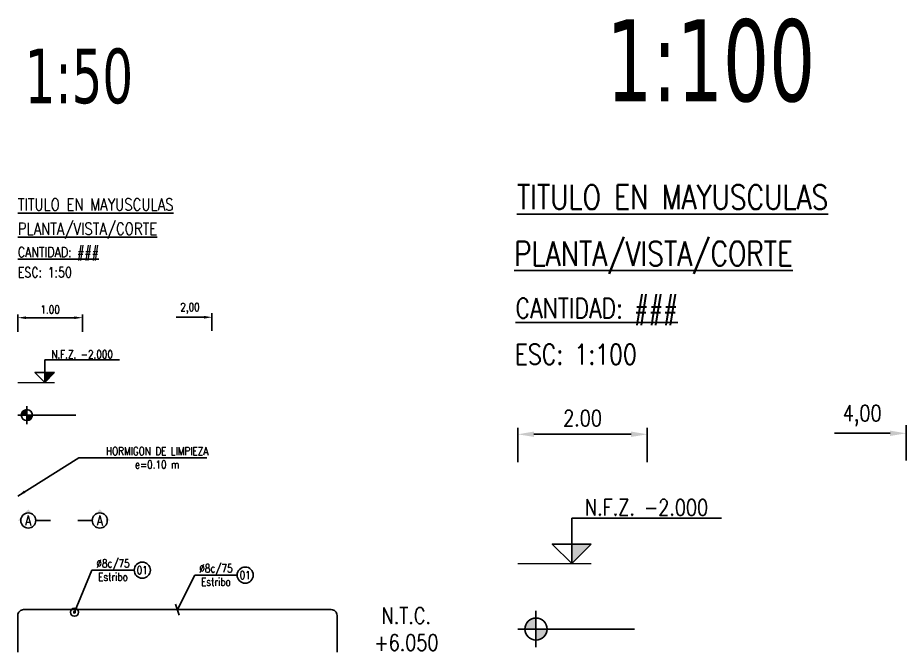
# Model space of a CAD drawing. Header units: millimetres. Extents: x -725228 to 10849, y -8846583 to 5995.
# Drawn here: x -847.53 to -833.81, y 919.75 to 929.54 of the extents above; entities that cross this region are included whole.
import ezdxf

# ---------------------------------------------------------------- set-up
doc = ezdxf.new("R2010")
doc.units = ezdxf.units.MM
doc.header["$PDMODE"] = 35
doc.header["$PDSIZE"] = 1
doc.layers.add('00-SIMB', color=1, linetype='Continuous', lineweight=0)
for name, color, linetype in [('CI-Armaduras', 4, 'Continuous'), ('CI-Posiciones', 3, 'Continuous'), ('GE-Cotas', 1, 'Continuous'), ('GE-Simbologia', 2, 'Continuous'), ('GE-Textos', 3, 'Continuous'), ('GE-Titulos', 4, 'Continuous'), ('ZZ-Rotulo-Textos', 7, 'Continuous')]:
    doc.layers.add(name, color=color, linetype=linetype)
doc.styles.add('Romans', font='romans.shx', dxfattribs={"width": 0.8})
doc.styles.add('Romans PF', font='romans.shx', dxfattribs={"width": 0.8})
doc.styles.add('Tahoma', font='tahoma.ttf', dxfattribs={"width": 0.75})
doc.dimstyles.new('1-25', dxfattribs={"dimscale": 25, "dimtxt": 2.5, "dimasz": 2.5, "dimexe": 1.25, "dimexo": 1.25, "dimgap": 1.25, "dimtad": 1, "dimdec": 0, "dimzin": 12, "dimtxsty": 'Romans PF', "dimcen": 0, "dimclrd": 2, "dimclre": 2, "dimclrt": 3, "dimadec": 0, "dimazin": 3, "dimtfac": 1, "dimtdec": 0, "dimtmove": 0, "dimatfit": 3, "dimfxl": 1, "dimlwd": -1, "dimlwe": -1, "dimarcsym": 0})
doc.dimstyles.new('COTAS GENERAL', dxfattribs={"dimscale": 0.1, "dimtxt": 2.5, "dimasz": 2.5, "dimexe": 1, "dimexo": 1, "dimgap": 1.25, "dimtad": 1, "dimzin": 1, "dimdsep": 46, "dimtxsty": 'Romans', "dimcen": 1, "dimclrd": 2, "dimclre": 1, "dimclrt": 3, "dimaunit": 1, "dimadec": 3, "dimazin": 0, "dimtfac": 1, "dimtix": 1, "dimtmove": 0, "dimatfit": 0, "dimfxl": 1.5, "dimtolj": 1, "dimarcsym": 0})
doc.dimstyles.new('COTAS REPLANTEO', dxfattribs={"dimscale": 0.1, "dimtxt": 2.5, "dimasz": 2.5, "dimexe": 1.25, "dimexo": 1.25, "dimgap": 1.25, "dimtad": 1, "dimjust": 1, "dimzin": 1, "dimtxsty": 'Romans PF', "dimcen": 0, "dimse2": 1, "dimsd2": 1, "dimclrd": 2, "dimclre": 1, "dimclrt": 3, "dimadec": 0, "dimazin": 3, "dimtfac": 1, "dimtmove": 0, "dimatfit": 3, "dimfxl": 1, "dimlwd": -1, "dimlwe": -1, "dimarcsym": 0})

# ---------------------------------------------------------------- blocks, each defined once
blk = doc.blocks.new('*D81')
at = {"layer": 'Defpoints', "color": 0, "transparency": 16777216}
for p in [(-846.533, 924.911), (-847.533, 924.645), (-846.533, 924.645)]:
    blk.add_point(p, dxfattribs=at)
at = {"layer": 'GE-Cotas', "color": 1, "lineweight": -2, "transparency": 16777216}
for p, q in [((-847.533, 924.695), (-847.533, 924.961)), ((-846.533, 924.695), (-846.533, 924.961))]:
    blk.add_line(p, q, dxfattribs=at)
at = {"layer": 'GE-Cotas', "color": 2, "lineweight": -2, "transparency": 16777216}
blk.add_line((-847.408, 924.911), (-846.658, 924.911), dxfattribs=at)
at = {"layer": 'GE-Cotas', "color": 2, "transparency": 16777216}
for points in [[(-847.408, 924.931), (-847.408, 924.89), (-847.533, 924.911)], [(-846.658, 924.931), (-846.658, 924.89), (-846.533, 924.911)]]:
    blk.add_solid(points, dxfattribs=at)
at = {"layer": 'GE-Cotas', "color": 3, "transparency": 16777216, "insert": (-847.033, 925.036), "char_height": 0.125, "attachment_point": 5, "style": 'Romans'}
blk.add_mtext('\\A1;1.00', dxfattribs=at)
blk = doc.blocks.new('*D82')
at = {"layer": 'Defpoints', "color": 0, "transparency": 16777216}
for p in [(-846.533, 924.918), (-846.533, 924.645), (-844.533, 924.645)]:
    blk.add_point(p, dxfattribs=at)
at = {"layer": 'GE-Cotas', "color": 2, "transparency": 16777216}
blk.add_line((-844.658, 924.918), (-845.088, 924.918), dxfattribs=at)
at = {"layer": 'GE-Cotas', "color": 1, "transparency": 16777216}
blk.add_line((-844.533, 924.707), (-844.533, 924.981), dxfattribs=at)
at = {"layer": 'GE-Cotas', "color": 2, "transparency": 16777216}
blk.add_solid([(-844.658, 924.939), (-844.658, 924.897), (-844.533, 924.918)], dxfattribs=at)
at = {"layer": 'GE-Cotas', "color": 3, "transparency": 16777216, "insert": (-844.873, 925.055), "char_height": 0.125, "attachment_point": 5, "style": 'Romans PF'}
blk.add_mtext('2,00', dxfattribs=at)
blk = doc.blocks.new('*D83')
at = {"layer": 'Defpoints', "color": 0, "transparency": 16777216}
for p in [(-837.809, 923.111), (-839.809, 922.579), (-837.809, 922.579)]:
    blk.add_point(p, dxfattribs=at)
at = {"layer": 'GE-Cotas', "color": 1, "lineweight": -2, "transparency": 16777216}
for p, q in [((-839.809, 922.679), (-839.809, 923.211)), ((-837.809, 922.679), (-837.809, 923.211))]:
    blk.add_line(p, q, dxfattribs=at)
at = {"layer": 'GE-Cotas', "color": 2, "lineweight": -2, "transparency": 16777216}
blk.add_line((-839.559, 923.111), (-838.059, 923.111), dxfattribs=at)
at = {"layer": 'GE-Cotas', "color": 2, "transparency": 16777216}
for points in [[(-839.559, 923.153), (-839.559, 923.07), (-839.809, 923.111)], [(-838.059, 923.153), (-838.059, 923.07), (-837.809, 923.111)]]:
    blk.add_solid(points, dxfattribs=at)
at = {"layer": 'GE-Cotas', "color": 3, "transparency": 16777216, "insert": (-838.809, 923.361), "char_height": 0.25, "attachment_point": 5, "style": 'Romans'}
blk.add_mtext('\\A1;2.00', dxfattribs=at)
blk = doc.blocks.new('*D84')
at = {"layer": 'Defpoints', "color": 0, "transparency": 16777216}
for p in [(-837.809, 923.126), (-837.809, 922.579), (-833.809, 922.579)]:
    blk.add_point(p, dxfattribs=at)
at = {"layer": 'GE-Cotas', "color": 1, "transparency": 16777216}
blk.add_line((-833.809, 922.704), (-833.809, 923.251), dxfattribs=at)
at = {"layer": 'GE-Cotas', "color": 2, "transparency": 16777216}
blk.add_line((-834.059, 923.126), (-834.918, 923.126), dxfattribs=at)
blk.add_solid([(-834.059, 923.168), (-834.059, 923.085), (-833.809, 923.126)], dxfattribs=at)
at = {"layer": 'GE-Cotas', "color": 3, "transparency": 16777216, "insert": (-834.489, 923.4), "char_height": 0.25, "attachment_point": 5, "style": 'Romans PF'}
blk.add_mtext('4,00', dxfattribs=at)

msp = doc.modelspace()

# ---------------------------------------------------------------- hatches: boundary and pattern name
at = {"layer": 'GE-Simbologia'}
h = msp.add_hatch(color=2, dxfattribs=at)
h.paths.add_polyline_path([(-847.393, 923.407), (-847.307, 923.407, -0.414214), (-847.393, 923.321)])
h.paths.add_polyline_path([(-847.393, 923.407), (-847.478, 923.407, -0.414214), (-847.393, 923.492)])
h = msp.add_hatch(color=256, dxfattribs=at)
h.paths.add_polyline_path([(-847.289, 921.863), (-847.371, 921.952), (-847.454, 921.863, -0.198912), (-847.371, 921.897, -0.198912)])
h.paths.add_polyline_path([(-847.255, 921.78), (-847.213, 921.78), (-847.283, 921.856, -0.178598)])
h.paths.add_polyline_path([(-847.488, 921.78, -0.178598), (-847.46, 921.856), (-847.53, 921.78)])
h = msp.add_hatch(color=256, dxfattribs=at)
h.paths.add_polyline_path([(-846.348, 921.863), (-846.266, 921.952), (-846.183, 921.863, 0.198912), (-846.266, 921.897, 0.198912)])
h.paths.add_polyline_path([(-846.382, 921.78), (-846.424, 921.78), (-846.354, 921.856, 0.178598)])
h.paths.add_polyline_path([(-846.149, 921.78, 0.178598), (-846.177, 921.856), (-846.107, 921.78)])
h = msp.add_hatch(color=2, dxfattribs=at)
h.paths.add_polyline_path([(-839.528, 920.103), (-839.356, 920.103, -0.414214), (-839.528, 919.932)])
h.paths.add_polyline_path([(-839.528, 920.103), (-839.699, 920.103, -0.414214), (-839.528, 920.274)])

# ---------------------------------------------------------------- linework, layer by layer
at = {"layer": '00-SIMB'}
for p, q in [((-847.533, 923.912), (-846.966, 923.912)), ((-839.809, 921.114), (-838.674, 921.114))]:
    msp.add_line(p, q, dxfattribs=at)
at = {"layer": 'CI-Armaduras'}
msp.add_lwpolyline([(-842.601, 919.746), (-842.601, 920.314, 0.414214), (-842.691, 920.404), (-847.443, 920.404, 0.414214), (-847.533, 920.314), (-847.533, 919.746)], format="xyb", dxfattribs=at)
at = {"layer": 'CI-Armaduras', "const_width": 0.025}
msp.add_lwpolyline([(-846.67, 920.364, 1), (-846.645, 920.364, 1)], format="xyb", close=True, dxfattribs=at)
at = {"layer": 'CI-Posiciones'}
for centre in [(-845.61, 921.013), (-844.02, 920.937)]:
    msp.add_circle(centre, 0.125, dxfattribs=at)
at = {"layer": 'GE-Simbologia', "color": 2}
for p, q in [((-847.117, 923.912), (-847.117, 924.263)), ((-845.96, 924.263), (-847.117, 924.263)), ((-847.393, 923.266), (-847.393, 923.547)), ((-846.634, 923.407), (-847.533, 923.407)), ((-838.976, 921.114), (-838.976, 921.817)), ((-836.663, 921.817), (-838.976, 921.817)), ((-839.528, 919.822), (-839.528, 920.384)), ((-838.009, 920.103), (-839.809, 920.103))]:
    msp.add_line(p, q, dxfattribs=at)
at = {"layer": 'GE-Simbologia'}
for p, q in [((-847.03, 921.78), (-847.255, 921.78)), ((-846.607, 921.78), (-846.382, 921.78))]:
    msp.add_line(p, q, dxfattribs=at)
at = {"layer": 'GE-Simbologia', "color": 2}
for points in [[(-846.966, 924.063), (-847.268, 924.063), (-847.117, 923.912), (-846.966, 924.063)], [(-838.674, 921.417), (-839.278, 921.417), (-838.976, 921.114), (-838.674, 921.417)]]:
    msp.add_lwpolyline(points, dxfattribs=at)
for centre, radius in [((-847.393, 923.407), 0.0856), ((-839.528, 920.103), 0.171)]:
    msp.add_circle(centre, radius, dxfattribs=at)
at = {"layer": 'GE-Simbologia'}
for centre in [(-847.371, 921.78), (-846.266, 921.78)]:
    msp.add_circle(centre, 0.116, dxfattribs=at)
at = {"layer": 'GE-Simbologia', "color": 2}
for points in [[(-847.117, 923.912), (-847.117, 924.063), (-846.966, 924.063)], [(-838.976, 921.114), (-838.976, 921.417), (-838.674, 921.417)]]:
    msp.add_solid(points, dxfattribs=at)

# ---------------------------------------------------------------- texts
at = {"layer": 'CI-Posiciones', "char_height": 0.125, "attachment_point": 5, "style": 'Romans'}
for s, insert, width in [('%%C8c/75\\PEstribo', (-846.062, 921.013), 1.21256), ('01', (-845.61, 921.013), 0.13333), ('%%C8c/75\\PEstribo', (-844.472, 920.937), 1.21256), ('01', (-844.02, 920.937), 0.13333)]:
    msp.add_mtext(s, dxfattribs=dict(at, insert=insert, width=width))
at = {"layer": 'GE-Textos', "style": 'Romans'}
for s, insert, char_height, width, attachment_point in [('N.F.Z. -2.000', (-846.539, 924.283), 0.125, 1.21256, 8), ('N.F.Z. -2.000', (-837.82, 921.857), 0.25, 2.42513, 8), ('A', (-847.371, 921.78), 0.15, 1.45508, 5), ('A', (-846.266, 921.78), 0.15, 1.45508, 5), ('\\pi-5.768;N.T.C.\\P+6.050', (-838.647, 920.103), 0.25, 2.42513, 5)]:
    msp.add_mtext(s, dxfattribs=dict(at, insert=insert, char_height=char_height, width=width, attachment_point=attachment_point))
at = {"layer": 'GE-Textos', "insert": (-845.604, 922.747), "char_height": 0.125, "attachment_point": 5, "style": 'Romans'}
msp.add_mtext('\\pi0.4476;HORMIGON DE LIMPIEZA\\Pe=0.10 m ', dxfattribs=at)
at = {"layer": 'GE-Titulos', "style": 'Romans PF', "width": 0.8}
for s, p in [('%%UTITULO EN MAYUSCULAS', (-839.823, 926.585)), ('%%UPLANTA/VISTA/CORTE', (-839.866, 925.714))]:
    msp.add_text(s, height=0.375, dxfattribs=at).set_placement(p)
at = {"layer": 'GE-Titulos', "color": 3, "style": 'Romans PF', "width": 0.8}
for s, p in [('%%UCANTIDAD: ###', (-839.845, 924.902)), ('ESC: 1:100', (-839.857, 924.19))]:
    msp.add_text(s, height=0.3125, dxfattribs=at).set_placement(p)
at = {"layer": 'GE-Titulos', "insert": (-847.533, 926.143), "char_height": 0.25, "width": 17.8389, "attachment_point": 4, "line_spacing_factor": 1.200001, "style": 'Romans PF'}
msp.add_mtext('{\\H0.75x;\\LTITULO EN MAYUSCULAS\\PPLANTA/VISTA/CORTE\\P\\H0.83333x;\\C3;CANTIDAD: ###\\P\\lESC: 1:50}', dxfattribs=at)
at = {"layer": 'ZZ-Rotulo-Textos', "style": 'Tahoma', "width": 0.75}
for s, height, p in [('1:100', 1.2656, (-838.442, 928.253)), ('1:50', 0.8438, (-847.428, 928.223))]:
    msp.add_text(s, height=height, dxfattribs=at).set_placement(p)

# ---------------------------------------------------------------- dimensions: what is measured, and where the dimension line sits
at = {"layer": 'GE-Cotas'}
for base, p1, p2, dimstyle, override, picture, middle in [((-846.533, 924.911), (-847.533, 924.645), (-846.533, 924.645), 'COTAS GENERAL', {"dimscale": 0.05, "dimdec": 2, "dimzin": 1}, '*D81', (-847.033, 925.036)), ((-846.533, 924.918), (-844.533, 924.645), (-846.533, 924.645), 'COTAS REPLANTEO', {"dimscale": 0.05, "dimdec": 2, "dimzin": 0}, '*D82', (-844.873, 925.055)), ((-837.809, 923.111), (-839.809, 922.579), (-837.809, 922.579), 'COTAS GENERAL', {"dimscale": 0.1, "dimdec": 2, "dimzin": 1}, '*D83', (-838.809, 923.361)), ((-837.809, 923.126), (-833.809, 922.579), (-837.809, 922.579), 'COTAS REPLANTEO', {"dimscale": 0.1, "dimdec": 2, "dimzin": 0}, '*D84', (-834.489, 923.4))]:
    dim = msp.add_linear_dim(base=base, p1=p1, p2=p2, dimstyle=dimstyle, override=override, dxfattribs=at)
    dim.commit()
    dim.dimension.update_dxf_attribs({"geometry": picture, "text_midpoint": middle})

# ---------------------------------------------------------------- leaders
at = {"layer": 'GE-Simbologia'}
msp.add_leader([(-847.533, 922.157), (-846.592, 922.747), (-844.615, 922.747)], dimstyle='COTAS REPLANTEO', override={"dimscale": 0.05, "dimtxt": 2, "dimexe": 0.5, "dimexo": 1, "dimgap": 0.5, "dimzin": 0, "dimdsep": 46}, dxfattribs=at)
at = {"layer": 'GE-Simbologia', "ltscale": 0.2}
for points, override in [([(-846.657, 920.364), (-846.388, 921.013), (-845.735, 921.014)], {"dimscale": 0.05, "dimasz": 2.5, "dimgap": 1.25, "dimtad": 0, "dimldrblk": 'Origin'}), ([(-845.067, 920.404), (-844.798, 920.937), (-844.145, 920.937)], {"dimscale": 0.05, "dimasz": 2.5, "dimgap": 1.25, "dimtad": 0, "dimldrblk": 'Oblique'})]:
    msp.add_leader(points, dimstyle='1-25', override=override, dxfattribs=at)

doc.saveas('drawing.dxf')
